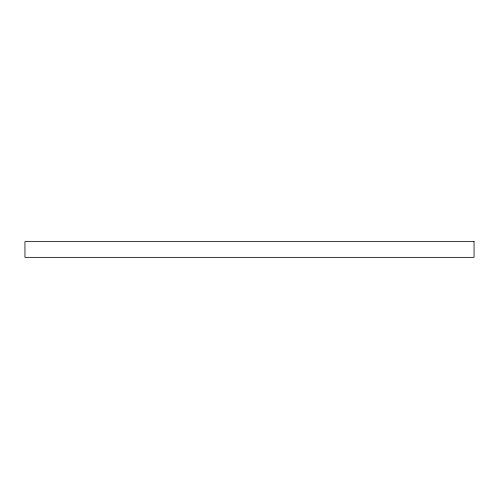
<?xml version="1.0" encoding="UTF-8"?>
<svg xmlns="http://www.w3.org/2000/svg" width="499" height="499" viewBox="0 0 499 499"><rect width="100%" height="100%" fill="white"/><g stroke="black" fill="none" stroke-linecap="round" stroke-linejoin="round"><path stroke-width="0.75" d="M474.05 241.641L24.95 241.641L24.95 257.359L474.05 257.359L474.05 241.641"/></g></svg>
